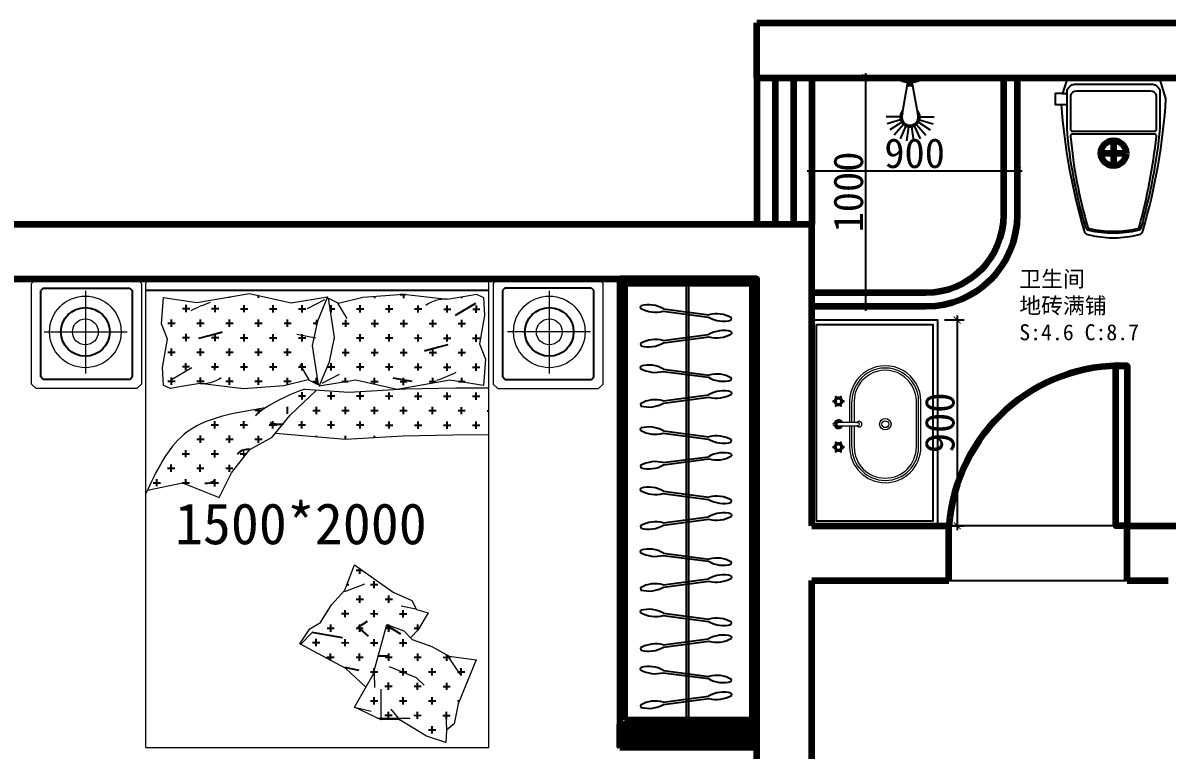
# Model space of a CAD drawing. Header units: millimetres. Extents: x 44393 to 91220, y 25301 to 41858.
# Drawn here: x 49665 to 54672, y 36733 to 39928 of the extents above; entities that cross this region are included whole.
import ezdxf

# ---------------------------------------------------------------- set-up
doc = ezdxf.new("R2010")
doc.units = ezdxf.units.MM
doc.layers.add('I-FURN-IBN', color=1, linetype='Continuous', lineweight=15)
for name, color, linetype in [('LAYER4', 4, 'Continuous'), ('LAYER5', 5, 'Continuous'), ('LAYER6', 6, 'Continuous'), ('LAYER7', 8, 'Continuous')]:
    doc.layers.add(name, color=color, linetype=linetype)
doc.styles.get("Standard").update_dxf_attribs({"font": ''})
doc.styles.add('黑体', font='simhei.ttf')
doc.styles.get('Standard').set_extended_font_data('SimSun')
doc.dimstyles.new('cf', dxfattribs={"dimtxt": 130, "dimasz": 30, "dimexe": 30, "dimexo": 30, "dimgap": 10, "dimtad": 1, "dimdec": 0, "dimdsep": 46, "dimtxsty": '黑体', "dimblk": 'ARCHTICK', "dimcen": 2.5, "dimdle": 20, "dimclrd": 251, "dimclre": 251, "dimclrt": 251, "dimadec": 0, "dimazin": 0, "dimtfac": 1, "dimtdec": 0, "dimtix": 1, "dimtmove": 0, "dimatfit": 3, "dimfxl": 1, "dimtzin": 0, "dimarcsym": 0})

# ---------------------------------------------------------------- blocks, each defined once
blk = doc.blocks.new('223fd')
at = {"layer": 'I-FURN-IBN'}
for p, q in [((-3264.2, -2214.1), (-3284.2, -2234.1)), ((-3284.2, -2674.1), (-3284.2, -2234.1)), ((-3264.2, -2214.1), (-2824.2, -2214.1)), ((-2824.2, -2214.1), (-2804.2, -2234.1)), ((-2804.2, -2234.1), (-2804.2, -2674.1)), ((-2784.2, -4264.1), (-2784.2, -2234.1)), ((-2764.2, -2214.1), (-1304.2, -2214.1)), ((-1284.2, -4264.1), (-1284.2, -2234.1)), ((-1244.2, -2214.1), (-1264.2, -2234.1)), ((-1264.2, -2234.1), (-1264.2, -2674.1)), ((-804.2, -2214.1), (-1244.2, -2214.1)), ((-804.2, -2214.1), (-784.2, -2234.1)), ((-784.2, -2674.1), (-784.2, -2234.1)), ((-3049.2, -2266), (-3049.2, -2628.5)), ((-2716.3, -2410.8), (-2707.3, -2295.7)), ((-2707.3, -2295.7), (-2561, -2318.1)), ((-2561, -2318.1), (-2330.5, -2278.6)), ((-2330.5, -2278.6), (-2148.8, -2318.7)), ((-2148.8, -2318.7), (-1989.2, -2292.4)), ((-1989.2, -2292.4), (-2033.7, -2398.7)), ((-1959, -2471.1), (-1985.3, -2298.3)), ((-1985.3, -2298.3), (-1941, -2320.5)), ((-1941, -2320.5), (-1834.6, -2294.1)), ((-1834.6, -2294.1), (-1657.3, -2281.1)), ((-1657.3, -2281.1), (-1466.7, -2303.6)), ((-1528.9, -2298.2), (-1528.9, -2296.2)), ((-1466.7, -2303.6), (-1386.9, -2290.4)), ((-1386.9, -2290.4), (-1338.1, -2281.6)), ((-1338.1, -2281.6), (-1307.1, -2295)), ((-1307.1, -2295), (-1302.8, -2374.7)), ((-1019.2, -2266), (-1019.2, -2628.5)), ((-2002.6, -2305.7), (-2078, -2345.4)), ((-1945.4, -2320.5), (-1905.6, -2387)), ((-2033.7, -2398.7), (-2056.1, -2504.9)), ((-1302.8, -2374.7), (-1325.2, -2498.7)), ((-3230, -2446), (-2866.5, -2446)), ((-2689.8, -2477.3), (-2716.3, -2410.8)), ((-838.5, -2446), (-1202, -2446)), ((-2712.2, -2601.3), (-2689.8, -2477.3)), ((-2124.1, -2456.6), (-2040.4, -2471.5)), ((-1981.3, -2577.3), (-1959, -2471.1)), ((-1325.2, -2498.7), (-1298.7, -2565.2)), ((-2056.1, -2504.9), (-2029.8, -2677.7)), ((-2707.9, -2681), (-2712.2, -2601.3)), ((-2672.4, -2654.5), (-2583.7, -2601.5)), ((-2069.6, -2655.5), (-2109.4, -2589)), ((-2025.8, -2683.6), (-1981.3, -2577.3)), ((-1298.7, -2565.2), (-1307.8, -2680.3)), ((-2012.5, -2670.3), (-1937.1, -2630.5)), ((-3264.2, -2694.1), (-3284.2, -2674.1)), ((-2824.2, -2694.1), (-3264.2, -2694.1)), ((-2824.2, -2694.1), (-2804.2, -2674.1)), ((-2676.9, -2694.3), (-2707.9, -2681)), ((-2628.1, -2685.6), (-2676.9, -2694.3)), ((-2548.3, -2672.4), (-2628.1, -2685.6)), ((-2357.8, -2694.9), (-2548.3, -2672.4)), ((-2180.5, -2681.9), (-2357.8, -2694.9)), ((-2074.1, -2655.5), (-2180.5, -2681.9)), ((-2152.6, -2810.6), (-2037.6, -2700.3)), ((-2089.5, -2696.7), (-1895.6, -2710.3)), ((-2029.8, -2677.7), (-2074.1, -2655.5)), ((-1866.2, -2657.2), (-2025.8, -2683.6)), ((-1895.6, -2710.3), (-1649.3, -2695.7)), ((-1684.5, -2697.4), (-1866.2, -2657.2)), ((-1454, -2657.9), (-1684.5, -2697.4)), ((-1649.3, -2695.7), (-1427.7, -2691.1)), ((-1307.8, -2680.3), (-1454, -2657.9)), ((-1427.7, -2691.1), (-1283.9, -2691.3)), ((-1244.2, -2694.1), (-1264.2, -2674.1)), ((-1244.2, -2694.1), (-804.2, -2694.1)), ((-804.2, -2694.1), (-784.2, -2674.1)), ((-2232.3, -2906.7), (-2152.6, -2810.6)), ((-2217.9, -2889.3), (-1911.3, -2915.3)), ((-1911.3, -2915.3), (-1660.5, -2900.5)), ((-1660.5, -2900.5), (-1441.9, -2895.9)), ((-1441.9, -2895.9), (-1284.2, -2895.4)), ((-2328.8, -2961), (-2232.3, -2906.7)), ((-2409.4, -3062.8), (-2328.8, -2961)), ((-2355.5, -2994.7), (-2355.5, -2963.6)), ((-2463.2, -3170.1), (-2409.4, -3062.8)), ((-2777.5, -3138.3), (-2624, -3107.1)), ((-2624, -3107.1), (-2463.2, -3170.1)), ((-1913.3, -3576.4), (-1872, -3465.4)), ((-1872, -3465.4), (-1701.9, -3584.3)), ((-1914.1, -3582.6), (-1825.9, -3548.8)), ((-1971.7, -3640.9), (-1913.3, -3576.4)), ((-1913.3, -3576.4), (-1913.3, -3576.4)), ((-1701.9, -3584.3), (-1620.1, -3621.7)), ((-2020.5, -3718), (-1971.7, -3640.9)), ((-1602.7, -3658.9), (-1668, -3646.6)), ((-1620.1, -3621.7), (-1600.4, -3660.5)), ((-1600.4, -3660.5), (-1549.4, -3675.3)), ((-1549.4, -3675.3), (-1594.9, -3751.5)), ((-2110.2, -3811.3), (-2066.7, -3744.9)), ((-2066.7, -3744.9), (-2020.5, -3718)), ((-1790.2, -3945.7), (-1730.4, -3726.2)), ((-1730.4, -3726.2), (-1655.9, -3753.6)), ((-1655.9, -3753.6), (-1619.3, -3792.6)), ((-1594.9, -3751.5), (-1626.9, -3784.5)), ((-2106, -3812.5), (-2056.9, -3762)), ((-2056.9, -3762), (-1924.5, -3785)), ((-1619.3, -3792.6), (-1533.2, -3822.8)), ((-1909.8, -3919), (-2110.2, -3811.3)), ((-1533.2, -3822.8), (-1457.2, -3865.2)), ((-1463.4, -3865.8), (-1410.7, -3944.2)), ((-1457.2, -3865.2), (-1339.8, -3880.5)), ((-1339.8, -3880.5), (-1417.4, -4073)), ((-1341, -3883.6), (-1341, -3880.3)), ((-1821.3, -4000.4), (-1909.8, -3919)), ((-1871.4, -4088.6), (-1790.2, -3945.7)), ((-1785.6, -3939.6), (-1784.5, -4002.4)), ((-1719.2, -3910.3), (-1601.3, -3958.4)), ((-1601.3, -3958.4), (-1566.4, -3991.1)), ((-1754.7, -4143.6), (-1754.5, -4009.6)), ((-1755.5, -4143.6), (-1871.4, -4088.6)), ((-1871.2, -4088.5), (-1798.8, -4105.7)), ((-1671.4, -4144.3), (-1711.3, -4097.3)), ((-1417.4, -4073), (-1435.3, -4161)), ((-1770.4, -4136.5), (-1627.7, -4136.8)), ((-1676, -4142.5), (-1755.5, -4143.6)), ((-1556.2, -4214.9), (-1676, -4142.5)), ((-1467.7, -4186.4), (-1470.4, -4120)), ((-1468.7, -4189), (-1471.7, -4242)), ((-1435.3, -4161), (-1468.7, -4189)), ((-1471.7, -4242), (-1556.2, -4214.9)), ((-2784.2, -4264.1), (-1284.2, -4264.1))]:
    blk.add_line(p, q, dxfattribs=at)
for centre, radius in [((-3049.2, -2446), 156.6), ((-1019.2, -2446), 156.6), ((-3049.2, -2446), 56.6), ((-1019.2, -2446), 56.6)]:
    blk.add_circle(centre, radius, dxfattribs=at)
for centre, radius, start, end in [((-2764.2, -2234.1), 20, 90, 180), ((-1304.2, -2234.1), 20, 0, 90), ((-2304.3, -2911.9), 626.3, 108.5415, 116.9077), ((-1473.5, -2457), 153.6, 87.4726, 124.2072), ((-2541.6, -2519), 153.6, 267.4726, 304.2072), ((-1710.8, -2064.1), 626.3, 288.5415, 296.9077)]:
    blk.add_arc(centre, radius, start, end, dxfattribs=at)
for points, knots in [([(-2089.5, -2696.7), (-2142.2, -2715), (-2266.9, -2769.9), (-2319.5, -2825.8), (-2292.6, -2801.6)], [123.070861, 123.070861, 123.070861, 123.070861, 241.709058, 330.024652, 330.024652, 330.024652, 330.024652]), ([(-2262.8, -2779), (-2394.3, -2799.4), (-2635.3, -2836.9), (-2738, -3054.6), (-2784.7, -3153.5)], [0, 0, 0, 0, 371.530678, 681.052069, 681.052069, 681.052069, 681.052069])]:
    blk.add_open_spline(points, degree=3, knots=knots, dxfattribs=at)
at = {"layer": 'LAYER6', "color": 250}
for p, q in [((-3233.5, -2254.1), (-3244.2, -2264.8)), ((-3244.2, -2643.4), (-3244.2, -2264.8)), ((-3233.5, -2254.1), (-2855, -2254.1)), ((-2855, -2254.1), (-2844.2, -2264.8)), ((-2844.2, -2264.8), (-2844.2, -2643.4)), ((-2784.2, -2264.1), (-1284.2, -2264.1)), ((-2417.9, -2296.8), (-2417.9, -2293.5)), ((-2290.9, -2297), (-2290.9, -2287.3)), ((-1782.9, -2297.8), (-1782.9, -2290.3)), ((-1671.2, -2282.1), (-1648.3, -2282.2)), ((-1655.9, -2298), (-1655.8, -2281.3)), ((-1401.9, -2298.5), (-1401.9, -2292.9)), ((-1213.5, -2254.1), (-1224.2, -2264.8)), ((-1224.2, -2264.8), (-1224.2, -2643.4)), ((-835, -2254.1), (-1213.5, -2254.1)), ((-835, -2254.1), (-824.2, -2264.8)), ((-824.2, -2643.4), (-824.2, -2264.8)), ((-2624.3, -2344), (-2592.6, -2344.1)), ((-2608.5, -2359.9), (-2608.4, -2328.2)), ((-2497.3, -2344.3), (-2465.6, -2344.3)), ((-2481.5, -2360.2), (-2481.4, -2328.4)), ((-2370.3, -2344.5), (-2338.6, -2344.5)), ((-2354.5, -2360.4), (-2354.4, -2328.6)), ((-2243.3, -2344.7), (-2211.6, -2344.7)), ((-2227.5, -2360.6), (-2227.4, -2328.8)), ((-2116.3, -2344.9), (-2084.6, -2344.9)), ((-2100.5, -2360.8), (-2100.4, -2329)), ((-1978.1, -2345.1), (-1957.6, -2345.2)), ((-1973.5, -2361), (-1973.4, -2329.3)), ((-1862.3, -2345.3), (-1830.6, -2345.4)), ((-1846.5, -2361.2), (-1846.4, -2329.5)), ((-1735.3, -2345.5), (-1703.6, -2345.6)), ((-1719.5, -2361.4), (-1719.4, -2329.7)), ((-1608.3, -2345.7), (-1576.6, -2345.8)), ((-1592.5, -2361.6), (-1592.4, -2329.9)), ((-1481.3, -2345.9), (-1449.6, -2346)), ((-1465.5, -2361.8), (-1465.4, -2330.1)), ((-1342.6, -2321.5), (-1431.4, -2374.5)), ((-1354.3, -2346.2), (-1322.6, -2346.2)), ((-1338.5, -2362.1), (-1338.4, -2330.3)), ((-2672.1, -2423.3), (-2672, -2391.6)), ((-2545.1, -2423.6), (-2545, -2391.8)), ((-2418.1, -2423.8), (-2418, -2392)), ((-2291.1, -2424), (-2291, -2392.2)), ((-2164.1, -2424.2), (-2164, -2392.4)), ((-2037.1, -2414.5), (-2037, -2392.6)), ((-1910.1, -2424.6), (-1910, -2392.9)), ((-1783.1, -2424.8), (-1783, -2393.1)), ((-1656.1, -2425), (-1656, -2393.3)), ((-1529.1, -2425.2), (-1529, -2393.5)), ((-1402.1, -2425.5), (-1402, -2393.7)), ((-2687.9, -2407.4), (-2656.2, -2407.5)), ((-2560.9, -2407.7), (-2529.2, -2407.7)), ((-2552.4, -2473.1), (-2450.4, -2446.7)), ((-2450.4, -2446.7), (-2512.5, -2464.3)), ((-2433.9, -2407.9), (-2402.2, -2407.9)), ((-2306.9, -2408.1), (-2275.2, -2408.1)), ((-2179.9, -2408.3), (-2148.2, -2408.3)), ((-2052.9, -2408.5), (-2035.8, -2408.5)), ((-1925.9, -2408.7), (-1894.2, -2408.8)), ((-1798.9, -2408.9), (-1767.2, -2409)), ((-1671.9, -2409.1), (-1640.2, -2409.2)), ((-1544.9, -2409.3), (-1513.2, -2409.4)), ((-1417.9, -2409.6), (-1386.2, -2409.6)), ((-2624.5, -2471), (-2592.8, -2471.1)), ((-2608.7, -2486.9), (-2608.6, -2455.2)), ((-2497.5, -2471.3), (-2465.8, -2471.3)), ((-2481.7, -2487.2), (-2481.6, -2455.4)), ((-2370.5, -2471.5), (-2338.8, -2471.5)), ((-2354.7, -2487.4), (-2354.6, -2455.6)), ((-2243.5, -2471.7), (-2211.8, -2471.7)), ((-2227.7, -2487.6), (-2227.6, -2455.8)), ((-2116.5, -2471.9), (-2084.8, -2471.9)), ((-2100.7, -2487.8), (-2100.6, -2456)), ((-1959.2, -2472.2), (-1957.8, -2472.2)), ((-1862.5, -2472.3), (-1830.8, -2472.4)), ((-1846.7, -2488.2), (-1846.6, -2456.5)), ((-1735.5, -2472.5), (-1703.8, -2472.6)), ((-1719.7, -2488.4), (-1719.6, -2456.7)), ((-1608.5, -2472.7), (-1576.8, -2472.8)), ((-1592.7, -2488.6), (-1592.6, -2456.9)), ((-1462.6, -2502.9), (-1564.6, -2529.3)), ((-1481.5, -2472.9), (-1449.8, -2473)), ((-1465.7, -2488.8), (-1465.6, -2457.1)), ((-1354.5, -2473.2), (-1322.8, -2473.2)), ((-1338.7, -2489.1), (-1338.6, -2457.3)), ((-2688.1, -2534.4), (-2656.4, -2534.5)), ((-2672.3, -2550.3), (-2672.2, -2518.6)), ((-2561.1, -2534.7), (-2529.4, -2534.7)), ((-2545.3, -2550.6), (-2545.2, -2518.8)), ((-2434.1, -2534.9), (-2402.4, -2534.9)), ((-2418.3, -2550.8), (-2418.2, -2519)), ((-2307.1, -2535.1), (-2275.4, -2535.1)), ((-2291.3, -2551), (-2291.2, -2519.2)), ((-2180.1, -2535.3), (-2148.4, -2535.3)), ((-2164.3, -2551.2), (-2164.2, -2519.4)), ((-2053.1, -2535.5), (-2051.4, -2535.5)), ((-1926.1, -2535.7), (-1894.4, -2535.8)), ((-1910.3, -2551.6), (-1910.2, -2519.9)), ((-1799.1, -2535.9), (-1767.4, -2536)), ((-1783.3, -2551.8), (-1783.2, -2520.1)), ((-1672.1, -2536.1), (-1640.4, -2536.2)), ((-1656.3, -2552), (-1656.2, -2520.3)), ((-1564.6, -2529.3), (-1502.5, -2511.7)), ((-1545.1, -2536.3), (-1513.4, -2536.4)), ((-1529.3, -2552.2), (-1529.2, -2520.5)), ((-1502.5, -2511.7), (-1502.5, -2511.7)), ((-1418.1, -2536.6), (-1386.4, -2536.6)), ((-1402.3, -2552.5), (-1402.2, -2520.7)), ((-2624.7, -2598), (-2593, -2598.1)), ((-2608.9, -2613.9), (-2608.8, -2582.2)), ((-2497.7, -2598.3), (-2466, -2598.3)), ((-2481.9, -2614.2), (-2481.8, -2582.4)), ((-2370.7, -2598.5), (-2339, -2598.5)), ((-2354.9, -2614.4), (-2354.8, -2582.6)), ((-2243.7, -2598.7), (-2212, -2598.7)), ((-2227.9, -2614.6), (-2227.8, -2582.8)), ((-2116.7, -2598.9), (-2085, -2598.9)), ((-2100.9, -2614.8), (-2100.8, -2583)), ((-1989.7, -2599.1), (-1958, -2599.2)), ((-1973.9, -2615), (-1973.8, -2583.3)), ((-1862.7, -2599.3), (-1831, -2599.4)), ((-1846.9, -2615.2), (-1846.8, -2583.5)), ((-1735.7, -2599.5), (-1704, -2599.6)), ((-1719.9, -2615.4), (-1719.8, -2583.7)), ((-1608.7, -2599.7), (-1577, -2599.8)), ((-1592.9, -2615.6), (-1592.8, -2583.9)), ((-1481.7, -2599.9), (-1450, -2600)), ((-1465.9, -2615.8), (-1465.8, -2584.1)), ((-1354.8, -2600.2), (-1323, -2600.2)), ((-1338.9, -2616.1), (-1338.8, -2584.3)), ((-3233.5, -2654.1), (-3244.2, -2643.4)), ((-2855, -2654.1), (-2844.2, -2643.4)), ((-2672.5, -2677.3), (-2672.5, -2645.6)), ((-2545.5, -2672.7), (-2545.5, -2645.8)), ((-2418.5, -2677.8), (-2418.5, -2646)), ((-2291.5, -2678), (-2291.5, -2646.2)), ((-2164.5, -2677.9), (-2164.5, -2646.4)), ((-2037.5, -2673.8), (-2037.5, -2646.6)), ((-1910.5, -2664.5), (-1910.5, -2646.9)), ((-1783.5, -2675.5), (-1783.5, -2647.1)), ((-1704.5, -2647.3), (-1620.8, -2662.2)), ((-1656.5, -2679), (-1656.5, -2647.3)), ((-1529.5, -2670.9), (-1529.5, -2647.5)), ((-1402.5, -2665.8), (-1402.5, -2647.7)), ((-1213.5, -2654.1), (-1224.2, -2643.4)), ((-835, -2654.1), (-824.2, -2643.4)), ((-2855, -2654.1), (-3233.5, -2654.1)), ((-2688.4, -2661.4), (-2656.6, -2661.5)), ((-2561.4, -2661.7), (-2529.6, -2661.7)), ((-2434.4, -2661.9), (-2402.6, -2661.9)), ((-2307.4, -2662.1), (-2275.6, -2662.1)), ((-2180.4, -2662.3), (-2148.6, -2662.3)), ((-2053.4, -2662.5), (-2032.1, -2662.5)), ((-1926.4, -2662.7), (-1899.6, -2662.8)), ((-1799.4, -2662.9), (-1767.6, -2663)), ((-1672.4, -2663.1), (-1640.6, -2663.2)), ((-1545.4, -2663.3), (-1513.6, -2663.4)), ((-1417.2, -2663.6), (-1386.6, -2663.6)), ((-1213.5, -2654.1), (-835, -2654.1)), ((-2117, -2725.9), (-2085.2, -2725.9)), ((-2101.1, -2741.8), (-2101.1, -2710)), ((-1990, -2726.1), (-1958.2, -2726.2)), ((-1974.1, -2742), (-1974.1, -2710.3)), ((-1863, -2726.3), (-1831.2, -2726.4)), ((-1847.1, -2742.2), (-1847.1, -2710.5)), ((-1736, -2726.5), (-1704.2, -2726.6)), ((-1720.1, -2742.4), (-1720.1, -2710.7)), ((-1609, -2726.7), (-1577.2, -2726.8)), ((-1593.1, -2742.6), (-1593.1, -2710.9)), ((-1482, -2726.9), (-1450.2, -2727)), ((-1466.1, -2742.8), (-1466.1, -2711.1)), ((-1355, -2727.2), (-1323.2, -2727.2)), ((-1339.1, -2743.1), (-1339.1, -2711.3)), ((-2307.6, -2789.1), (-2277, -2789.1)), ((-2291.7, -2805), (-2291.7, -2783.5)), ((-2164.7, -2805.2), (-2164.7, -2773.4)), ((-2053.6, -2789.5), (-2021.8, -2789.5)), ((-2037.7, -2805.4), (-2037.7, -2773.6)), ((-1926.6, -2789.7), (-1894.8, -2789.8)), ((-1910.7, -2805.6), (-1910.7, -2773.9)), ((-1799.6, -2789.9), (-1767.8, -2790)), ((-1783.7, -2805.8), (-1783.7, -2774.1)), ((-1672.6, -2790.1), (-1640.8, -2790.2)), ((-1656.7, -2806), (-1656.7, -2774.3)), ((-1545.6, -2790.3), (-1513.8, -2790.4)), ((-1529.7, -2806.2), (-1529.7, -2774.5)), ((-1418.6, -2790.6), (-1386.8, -2790.6)), ((-1402.7, -2806.5), (-1402.7, -2774.7)), ((-1291.6, -2790.8), (-1284.1, -2790.8)), ((-2498.2, -2852.3), (-2466.4, -2852.3)), ((-2482.3, -2868.2), (-2482.3, -2836.4)), ((-2371.2, -2852.5), (-2339.4, -2852.5)), ((-2355.3, -2868.4), (-2355.3, -2836.6)), ((-2244.2, -2852.7), (-2212.4, -2852.7)), ((-2228.3, -2868.6), (-2228.3, -2836.8)), ((-2117.2, -2852.9), (-2085.4, -2852.9)), ((-2101.3, -2868.8), (-2101.3, -2837)), ((-1990.2, -2853.1), (-1958.4, -2853.2)), ((-1974.3, -2869), (-1974.3, -2837.3)), ((-1863.2, -2853.3), (-1831.4, -2853.4)), ((-1847.3, -2869.2), (-1847.3, -2837.5)), ((-1736.2, -2853.5), (-1704.4, -2853.6)), ((-1720.3, -2869.4), (-1720.3, -2837.7)), ((-1593.3, -2869.6), (-1593.3, -2837.9)), ((-1466.3, -2869.8), (-1466.3, -2838.1)), ((-1339.3, -2870.1), (-1339.3, -2838.3)), ((-2545.9, -2931.6), (-2545.9, -2899.8)), ((-2418.9, -2931.8), (-2418.9, -2900)), ((-2291.9, -2932), (-2291.9, -2900.2)), ((-2037.9, -2904.6), (-2037.9, -2900.6)), ((-1910.9, -2915.3), (-1910.9, -2900.9)), ((-1783.9, -2907.8), (-1783.9, -2901.1)), ((-1609.2, -2853.7), (-1577.4, -2853.8)), ((-1482.2, -2853.9), (-1450.4, -2854)), ((-1355.2, -2854.2), (-1323.4, -2854.2)), ((-2561.8, -2915.7), (-2530, -2915.7)), ((-2434.8, -2915.9), (-2403, -2915.9)), ((-2307.8, -2916.1), (-2276, -2916.1)), ((-2625.4, -2979), (-2593.6, -2979.1)), ((-2609.5, -2994.9), (-2609.5, -2963.2)), ((-2498.4, -2979.3), (-2466.6, -2979.3)), ((-2482.5, -2995.2), (-2482.5, -2963.4)), ((-2371.4, -2979.5), (-2343.5, -2979.5)), ((-2689, -3042.4), (-2657.2, -3042.5)), ((-2673.1, -3058.3), (-2673.1, -3026.6)), ((-2562, -3042.7), (-2530.2, -3042.7)), ((-2546.1, -3058.6), (-2546.1, -3026.8)), ((-2435, -3042.9), (-2403.2, -3042.9)), ((-2419.1, -3058.8), (-2419.1, -3027)), ((-2736.7, -3121.7), (-2736.7, -3090)), ((-2609.7, -3112.6), (-2609.7, -3090.2)), ((-2482.7, -3122.2), (-2482.7, -3090.4)), ((-2752.6, -3105.8), (-2720.8, -3105.9)), ((-2625.6, -3106), (-2593.8, -3106.1)), ((-2498.6, -3106.3), (-2466.8, -3106.3)), ((-1864.2, -3488.3), (-1839.2, -3488.4)), ((-1848.4, -3504.2), (-1848.3, -3481.9)), ((-1904.1, -3551.7), (-1896.1, -3551.8)), ((-1800.8, -3551.9), (-1769.1, -3552)), ((-1785, -3567.8), (-1784.9, -3536.1)), ((-1848.6, -3631.2), (-1848.5, -3599.5)), ((-1721.6, -3631.4), (-1721.5, -3599.7)), ((-1701.9, -3584.3), (-1701.9, -3584.3)), ((-1864.4, -3615.3), (-1832.7, -3615.4)), ((-1737.4, -3615.5), (-1705.7, -3615.6)), ((-1668, -3646.6), (-1668, -3646.6)), ((-1928, -3678.7), (-1896.3, -3678.8)), ((-1912.2, -3694.6), (-1912.1, -3662.9)), ((-1801, -3678.9), (-1769.3, -3679)), ((-1785.2, -3694.8), (-1785.1, -3663.1)), ((-1674, -3679.1), (-1642.3, -3679.2)), ((-1658.2, -3695), (-1658.1, -3663.3)), ((-1991.6, -3742.1), (-1959.9, -3742.2)), ((-1975.8, -3758), (-1975.7, -3726.3)), ((-1864.6, -3742.3), (-1832.9, -3742.4)), ((-1854.9, -3737.8), (-1815.2, -3711.1)), ((-1809.8, -3777), (-1854.9, -3737.8)), ((-1848.8, -3758.2), (-1848.7, -3726.5)), ((-1737.7, -3742.5), (-1734.8, -3742.5)), ((-1734.8, -3742.5), (-1705.9, -3742.6)), ((-1730.6, -3730.6), (-1670.3, -3767)), ((-1730.4, -3726.2), (-1730.4, -3726.2)), ((-1721.8, -3729.3), (-1721.7, -3726.7)), ((-1721.8, -3758.4), (-1721.8, -3729.3)), ((-1610.7, -3742.7), (-1589.7, -3742.8)), ((-1594.8, -3751.4), (-1594.7, -3726.9)), ((-1924.5, -3785), (-2056.9, -3762)), ((-2039.4, -3821.4), (-2039.4, -3789.6)), ((-1912.4, -3821.6), (-1912.4, -3789.9)), ((-1785.4, -3821.8), (-1785.4, -3790.1)), ((-1658.4, -3822), (-1658.4, -3790.3)), ((-2110.2, -3811.3), (-2110.2, -3811.3)), ((-2055.3, -3805.5), (-2023.5, -3805.5)), ((-1976, -3883.4), (-1976, -3853.3)), ((-1928.3, -3805.7), (-1896.5, -3805.8)), ((-1849, -3885.2), (-1849, -3853.5)), ((-1801.3, -3805.9), (-1769.5, -3806)), ((-1722, -3885.4), (-1722, -3853.7)), ((-1674.3, -3806.1), (-1642.5, -3806.2)), ((-1595, -3885.6), (-1595, -3853.9)), ((-1991.9, -3869.1), (-1960.1, -3869.2)), ((-1864.9, -3869.3), (-1833.1, -3869.4)), ((-1767.7, -3863), (-1722, -3863.1)), ((-1737.9, -3869.5), (-1706.1, -3869.6)), ((-1610.9, -3869.7), (-1579.1, -3869.8)), ((-1483.9, -3869.9), (-1452.1, -3870)), ((-1468, -3885.8), (-1468, -3859.2)), ((-1468, -3863.5), (-1460.2, -3863.5)), ((-1457.2, -3865.2), (-1457.2, -3865.2)), ((-1914.7, -3913.1), (-1853.2, -3926.2)), ((-1912.6, -3917.5), (-1912.6, -3916.9)), ((-1853.2, -3926.2), (-1853.2, -3926.2)), ((-1801.5, -3932.9), (-1786.7, -3932.9)), ((-1786.7, -3932.9), (-1769.7, -3933)), ((-1785.6, -3928.8), (-1785.6, -3917.1)), ((-1785.6, -3948.8), (-1785.6, -3928.8)), ((-1674.5, -3933.1), (-1642.7, -3933.2)), ((-1658.6, -3949), (-1658.6, -3917.3)), ((-1547.5, -3933.3), (-1515.7, -3933.4)), ((-1531.6, -3949.2), (-1531.6, -3917.5)), ((-1420.5, -3933.6), (-1388.7, -3933.6)), ((-1404.6, -3949.5), (-1404.6, -3917.7)), ((-1784.5, -4002.4), (-1784.5, -4002.4)), ((-1738.1, -3996.5), (-1706.3, -3996.6)), ((-1722.2, -4012.4), (-1722.2, -3980.7)), ((-1611.1, -3996.7), (-1579.3, -3996.8)), ((-1595.2, -4012.6), (-1595.2, -3980.9)), ((-1484.1, -3996.9), (-1452.3, -3997)), ((-1468.2, -4012.8), (-1468.2, -3981.1)), ((-1785.8, -4075.8), (-1785.8, -4044.1)), ((-1658.8, -4076), (-1658.8, -4044.3)), ((-1531.8, -4076.2), (-1531.8, -4044.5)), ((-1801.7, -4059.9), (-1769.9, -4060)), ((-1674.7, -4060.1), (-1642.9, -4060.2)), ((-1547.7, -4060.3), (-1515.9, -4060.4)), ((-1420.7, -4060.6), (-1412.3, -4060.6)), ((-1417.4, -4073), (-1417.4, -4073)), ((-1738.3, -4123.5), (-1706.5, -4123.6)), ((-1722.4, -4139.4), (-1722.4, -4107.7)), ((-1611.3, -4123.7), (-1579.5, -4123.8)), ((-1595.4, -4139.6), (-1595.4, -4107.9)), ((-1484.3, -4123.9), (-1452.5, -4124)), ((-1470.4, -4120), (-1470.4, -4120)), ((-1468.4, -4139.8), (-1468.4, -4108.1)), ((-1547.9, -4187.3), (-1516.1, -4187.4)), ((-1532, -4203.2), (-1532, -4171.5))]:
    blk.add_line(p, q, dxfattribs=at)
for centre in [(-3049.2, -2446), (-1019.2, -2446)]:
    blk.add_circle(centre, 106.6, dxfattribs=at)
for centre, radius, start, end in [((-2201.3, -2738.6), 111.3, 249.4151, 279.7323), ((-2339.3, -3015.5), 55.5, 79.0475, 143.2722), ((-2517.2, -3056.3), 52, 259.3326, 309.2025)]:
    blk.add_arc(centre, radius, start, end, dxfattribs=at)
blk.add_text('1500*2000', height=180, dxfattribs=at).set_placement((-2657.4, -3375.2))
blk = doc.blocks.new('y4')
at = {"layer": 'I-FURN-IBN', "color": 4}
for p, q in [((-1065.1, 19555), (-1073.7, 19560)), ((-1073.7, 19543.7), (-1065.1, 19548.7)), ((-1071.7, 19563.5), (-1063.1, 19558.5)), ((-1063.1, 19545.2), (-1071.7, 19540.3)), ((-1069.6, 19551.9), (-1065.6, 19551.9)), ((-1067.3, 19556.3), (-1069.4, 19552.9)), ((-1069.4, 19550.9), (-1067.3, 19547.4)), ((-1063.3, 19563.3), (-1065.3, 19559.8)), ((-1065.3, 19543.9), (-1063.3, 19540.5)), ((-1062.6, 19564), (-1060.6, 19560.5)), ((-1062.6, 19539.7), (-1060.6, 19543.2)), ((-1057.6, 19564.3), (-1061.6, 19564.3)), ((-1061.6, 19539.5), (-1057.6, 19539.5)), ((-1057.6, 19561.7), (-1057.6, 19571.6)), ((-1057.6, 19532.1), (-1057.6, 19542.1)), ((-1053.6, 19571.6), (-1053.6, 19561.7)), ((-1049.6, 19564.3), (-1053.6, 19564.3)), ((-1053.6, 19542.1), (-1053.6, 19532.1)), ((-1053.6, 19539.5), (-1049.6, 19539.5)), ((-1048.6, 19564), (-1050.6, 19560.5)), ((-1048.6, 19539.7), (-1050.6, 19543.2)), ((-1048.1, 19558.5), (-1039.5, 19563.5)), ((-1039.5, 19540.3), (-1048.1, 19545.2)), ((-1045.9, 19559.8), (-1047.9, 19563.3)), ((-1047.9, 19540.5), (-1045.9, 19543.9)), ((-1037.5, 19560), (-1046.1, 19555)), ((-1046.1, 19548.7), (-1037.5, 19543.7)), ((-1041.6, 19551.9), (-1045.6, 19551.9)), ((-1041.9, 19552.9), (-1043.9, 19556.3)), ((-1043.9, 19547.4), (-1041.9, 19550.9)), ((-966.6, 19562.8), (-971.1, 19551.9)), ((-971.1, 19551.9), (-968, 19551.9)), ((-971.1, 19551.9), (-966.6, 19540.9)), ((-964.4, 19560.7), (-968, 19551.9)), ((-968, 19551.9), (-964.4, 19543.1)), ((-957.9, 19566.4), (-966.6, 19562.8)), ((-964.4, 19560.7), (-966.6, 19562.8)), ((-964.4, 19543.1), (-966.6, 19540.9)), ((-966.6, 19540.9), (-963.1, 19539.5)), ((-955.6, 19564.3), (-964.4, 19560.7)), ((-964.4, 19543.1), (-963.1, 19542.5)), ((-963.1, 19551.9), (-963.1, 19533.9)), ((-963.1, 19533.9), (-963.1, 19470.9)), ((-956.6, 19565.8), (-956.6, 19565.9)), ((-955.6, 19565.1), (-955.6, 19564.3)), ((-946.8, 19560.7), (-955.6, 19564.3)), ((-954.6, 19565.8), (-954.6, 19565.9)), ((-944.6, 19562.8), (-953.3, 19566.4)), ((-948.1, 19533.9), (-948.1, 19551.9)), ((-948.1, 19542.5), (-946.8, 19543.1)), ((-948.1, 19539.5), (-944.6, 19540.9)), ((-948.1, 19470.9), (-948.1, 19533.9)), ((-946.8, 19560.7), (-944.6, 19562.8)), ((-943.2, 19551.9), (-946.8, 19560.7)), ((-946.8, 19543.1), (-943.2, 19551.9)), ((-946.8, 19543.1), (-944.6, 19540.9)), ((-940.1, 19551.9), (-944.6, 19562.8)), ((-944.6, 19540.9), (-940.1, 19551.9)), ((-943.2, 19551.9), (-940.1, 19551.9)), ((-873.7, 19560), (-865.1, 19555)), ((-865.1, 19548.7), (-873.7, 19543.7)), ((-863.1, 19558.5), (-871.7, 19563.5)), ((-871.7, 19540.3), (-863.1, 19545.2)), ((-869.6, 19551.9), (-865.6, 19551.9)), ((-869.4, 19552.9), (-867.3, 19556.3)), ((-867.3, 19547.4), (-869.4, 19550.9)), ((-865.3, 19559.8), (-863.3, 19563.3)), ((-863.3, 19540.5), (-865.3, 19543.9)), ((-862.6, 19564), (-860.6, 19560.5)), ((-862.6, 19539.7), (-860.6, 19543.2)), ((-861.6, 19564.3), (-857.6, 19564.3)), ((-857.6, 19539.5), (-861.6, 19539.5)), ((-857.6, 19571.6), (-857.6, 19561.7)), ((-857.6, 19542.1), (-857.6, 19532.1)), ((-853.6, 19561.7), (-853.6, 19571.6)), ((-853.6, 19564.3), (-849.6, 19564.3)), ((-853.6, 19532.1), (-853.6, 19542.1)), ((-849.6, 19539.5), (-853.6, 19539.5)), ((-848.6, 19564), (-850.6, 19560.5)), ((-848.6, 19539.7), (-850.6, 19543.2)), ((-839.5, 19563.5), (-848.1, 19558.5)), ((-848.1, 19545.2), (-839.5, 19540.3)), ((-847.9, 19563.3), (-845.9, 19559.8)), ((-845.9, 19543.9), (-847.9, 19540.5)), ((-846.1, 19555), (-837.5, 19560)), ((-837.5, 19543.7), (-846.1, 19548.7)), ((-841.6, 19551.9), (-845.6, 19551.9)), ((-843.9, 19556.3), (-841.9, 19552.9)), ((-841.9, 19550.9), (-843.9, 19547.4)), ((-963.1, 19502.8), (-1055.6, 19502.8)), ((-1055.6, 19492.8), (-963.1, 19492.8)), ((-963.1, 19482.8), (-1055.6, 19482.8)), ((-855.6, 19502.8), (-948.1, 19502.8)), ((-948.1, 19492.8), (-855.6, 19492.8)), ((-855.6, 19482.8), (-948.1, 19482.8)), ((-963.1, 19466.5), (-963.1, 19470.9)), ((-948.1, 19470.9), (-948.1, 19466.5)), ((-1055.6, 19211), (-855.6, 19211)), ((-1055.6, 19201), (-855.6, 19201)), ((-1055.6, 19191), (-855.6, 19191))]:
    blk.add_line(p, q, dxfattribs=at)
for radius in [25, 15]:
    blk.add_circle((-955.6, 19346.9), radius, dxfattribs=at)
for centre, radius, start, end in [((-1055.6, 19573.9), 3, 311.8103, 228.1897), ((-955.6, 19571.3), 5.04, 353.1476, 186.8632), ((-855.6, 19573.9), 3, 311.8103, 228.1897), ((-1074.7, 19562.9), 3, 11.8103, 288.1897), ((-1074.7, 19540.9), 3, 71.8103, 348.1897), ((-1055.6, 19551.9), 18.4, 156.2311, 203.7689), ((-1074.7, 19562.9), 3, 288.1897, 11.8103), ((-1074.7, 19540.9), 3, 348.1897, 71.8103), ((-1055.6, 19551.9), 18.4, 96.2311, 143.7689), ((-1055.6, 19551.9), 18.4, 216.2311, 263.7689), ((-1067.6, 19551.9), 2, 150, 210), ((-1055.6, 19551.9), 10, 161.537, 198.463), ((-1055.6, 19551.9), 10, 138.463, 161.537), ((-1055.6, 19551.9), 10, 198.463, 221.537), ((-1061.6, 19562.3), 2, 90, 150), ((-1061.6, 19541.5), 2, 210, 270), ((-1055.6, 19551.9), 10, 101.537, 138.463), ((-1055.6, 19551.9), 10, 221.537, 258.463), ((-1055.6, 19529.9), 3, 131.8103, 48.1897), ((-1055.6, 19573.9), 3, 228.1897, 311.8103), ((-1055.6, 19551.9), 10, 78.463, 101.537), ((-1055.6, 19551.9), 10, 258.463, 281.537), ((-1055.6, 19529.9), 3, 48.1897, 131.8103), ((-1055.6, 19551.9), 18.4, 36.2311, 83.7689), ((-1055.6, 19551.9), 10, 41.537, 78.463), ((-1055.6, 19551.9), 10, 281.537, 318.463), ((-1055.6, 19551.9), 18.4, 276.2311, 323.7689), ((-1049.6, 19562.3), 2, 30, 90), ((-1049.6, 19541.5), 2, 270, 330), ((-1055.6, 19551.9), 10, 18.463, 41.537), ((-1055.6, 19551.9), 10, 318.463, 341.537), ((-1055.6, 19551.9), 10, 341.537, 18.463), ((-1043.6, 19551.9), 2, 330, 30), ((-1036.6, 19562.9), 3, 168.1897, 251.8103), ((-1036.6, 19540.9), 3, 108.1897, 191.8103), ((-1036.6, 19562.9), 3, 251.8103, 168.1897), ((-1036.6, 19540.9), 3, 191.8103, 108.1897), ((-1055.6, 19551.9), 18.4, 336.2311, 23.7689), ((-955.6, 19551.9), 19.5, 104.8554, 247.3868), ((-955.6, 19551.9), 7.5, 0, 180), ((-955.6, 19570.8), 5, 181.125, 358.8858), ((-955.6, 19566.2), 1.07, 200.5318, 339.4682), ((-955.6, 19551.9), 19.5, 292.6132, 75.1554), ((-874.7, 19562.9), 3, 11.8103, 288.1897), ((-874.7, 19540.9), 3, 71.8103, 348.1897), ((-855.6, 19551.9), 18.4, 156.2311, 203.7689), ((-874.7, 19562.9), 3, 288.1897, 11.8103), ((-874.7, 19540.9), 3, 348.1897, 71.8103), ((-855.6, 19551.9), 18.4, 96.2311, 143.7689), ((-855.6, 19551.9), 18.4, 216.2311, 263.7689), ((-867.6, 19551.9), 2, 150, 210), ((-855.6, 19551.9), 10, 161.537, 198.463), ((-855.6, 19551.9), 10, 138.463, 161.537), ((-855.6, 19551.9), 10, 198.463, 221.537), ((-861.6, 19562.3), 2, 90, 150), ((-861.6, 19541.5), 2, 210, 270), ((-855.6, 19551.9), 10, 101.537, 138.463), ((-855.6, 19551.9), 10, 221.537, 258.463), ((-855.6, 19529.9), 3, 131.8103, 48.1897), ((-855.6, 19573.9), 3, 228.1897, 311.8103), ((-855.6, 19551.9), 10, 78.463, 101.537), ((-855.6, 19551.9), 10, 258.463, 281.537), ((-855.6, 19529.9), 3, 48.1897, 131.8103), ((-855.6, 19551.9), 18.4, 36.2311, 83.7689), ((-855.6, 19551.9), 10, 41.537, 78.463), ((-855.6, 19551.9), 10, 281.537, 318.463), ((-855.6, 19551.9), 18.4, 276.2311, 323.7689), ((-849.6, 19562.3), 2, 30, 90), ((-849.6, 19541.5), 2, 270, 330), ((-855.6, 19551.9), 10, 18.463, 41.537), ((-855.6, 19551.9), 10, 318.463, 341.537), ((-855.6, 19551.9), 10, 341.537, 18.463), ((-843.6, 19551.9), 2, 330, 30), ((-836.6, 19562.9), 3, 168.1897, 251.8103), ((-836.6, 19540.9), 3, 108.1897, 191.8103), ((-836.6, 19562.9), 3, 251.8103, 168.1897), ((-836.6, 19540.9), 3, 191.8103, 108.1897), ((-855.6, 19551.9), 18.4, 336.2311, 23.7689), ((-1055.6, 19346.9), 155.9, 90, 270), ((-1055.6, 19346.9), 145.9, 90, 270), ((-1055.6, 19346.9), 135.9, 90, 270), ((-855.6, 19346.9), 155.9, 270, 90), ((-855.6, 19346.9), 145.9, 270, 90), ((-855.6, 19346.9), 135.9, 270, 90), ((-955.6, 19461.5), 12.1, 128.3562, 51.6438), ((-955.6, 19466.7), 7.5, 181.7325, 358.2675)]:
    blk.add_arc(centre, radius, start, end, dxfattribs=at)
blk.add_ellipse((-955.6, 19571.3), major_axis=(3.38, 3.94), ratio=0.947595, start_param=2.363821, end_param=5.285111, dxfattribs=at)
blk = doc.blocks.new('hghghw')
at = {"color": 4}
for p, q in [((-828.3, 19008.3), (-828.3, 19070.2)), ((-816.1, 19006.5), (-798.7, 19065.9)), ((-804.9, 19001.4), (-771.5, 19053.5)), ((-795.7, 18993.3), (-748.9, 19033.8)), ((-1000, 19009), (-1000, 18921.3)), ((-990, 19009), (-990, 18921.3)), ((-789.1, 18982.9), (-732.7, 19008.6)), ((-785.6, 18971.1), (-724.4, 18979.9)), ((-805.2, 18928.7), (-771.7, 18876.6)), ((-795.9, 18936.7), (-749.1, 18896.2)), ((-789.2, 18947), (-732.9, 18921.3)), ((-785.7, 18958.8), (-724.4, 18950)), ((-828.6, 18921.9), (-828.6, 18860)), ((-816.4, 18923.6), (-798.9, 18864.2))]:
    blk.add_line(p, q, dxfattribs=at)
for centre, radius, start, end in [((-995, 19009), 5, 0, 180), ((-1081.1, 18965.1), 101.1, 334.3067, 25.6933), ((-995, 18921.3), 5, 180, 0)]:
    blk.add_arc(centre, radius, start, end, dxfattribs=at)
at = {"layer": 'LAYER5', "color": 4}
blk.add_arc((-828.4, 18965.1), 43.2, 223.2112, 136.7888, dxfattribs=at)
at = {"layer": 'LAYER7', "color": 4}
for p, q in [((-828.4, 19001.3), (-980.5, 18974.7)), ((-828.4, 18928.9), (-980.5, 18955.5))]:
    blk.add_line(p, q, dxfattribs=at)
for centre, radius, start, end in [((-957.2, 18965.1), 14.4, 121.0401, 238.9599), ((-949.1, 18965.1), 16.2, 123.9975, 236.0025), ((-828.4, 18965.1), 36.2, 246.25, 113.75)]:
    blk.add_arc(centre, radius, start, end, dxfattribs=at)
blk = doc.blocks.new('A$C45697156')
at = {"layer": 'LAYER4'}
blk.add_lwpolyline([(788.9, 28.6), (800, 49.2), (800, 262), (800, 474.8), (788.9, 495.5), (720.5, 516.7), (720.5, 554.2), (665.5, 554.2), (665.5, 523.4, 0.055284), (33.4, 408.2, 0.172572), (17.5, 397, 0.053902), (0, 282.7), (0, 262), (0, 241.4, 0.053902), (17.5, 127, 0.172572), (33.4, 115.9, 0.05795), (696.7, 0)], format="xyb", close=True, dxfattribs=at)
at = {"layer": 'LAYER7'}
for p, q in [((665.5, 523.4), (665.5, 494.2)), ((720.5, 516.7), (720.5, 494.2))]:
    blk.add_line(p, q, dxfattribs=at)
blk.add_lwpolyline([(740.8, 494.2, -0.209294), (767.6, 458.9), (767.6, 65.2, -0.209294), (740.8, 29.8), (548.2, 29.8, -0.043144), (48.9, 124.5, -0.266533), (35.5, 139.5, -0.055623), (22, 262, -0.055623), (35.5, 384.6, -0.264903), (48.8, 399.6, -0.053683), (548.3, 494.2), (740.8, 494.2)], format="xyb", dxfattribs=at)
for points in [[(45.3, 382.5, 0.055659), (32, 262, 0.055659), (45.3, 141.6, 0.262781), (51.9, 134, 0.039522), (506.7, 47.1, 0.448495), (517.9, 57), (517.9, 467.1, 0.443207), (506.9, 477, 0.049237), (51.9, 390.1, 0.262781)], [(543.6, 477, 0.359288), (532, 467.5), (532, 56.6, 0.359288), (543.6, 47), (710.4, 47, 0.367505), (732.9, 77.2), (732.9, 446.9, 0.367505), (710.4, 477)]]:
    blk.add_lwpolyline(points, format="xyb", close=True, dxfattribs=at)
blk = doc.blocks.new('_ArchTick')
at = {"color": 0, "linetype": 'ByBlock', "const_width": 0.15}
blk.add_lwpolyline([(-0.5, -0.5), (0.5, 0.5)], dxfattribs=at)
blk = doc.blocks.new('*D212')
at = {"color": 251, "lineweight": -2, "transparency": 16777216}
for p, q in [((53697, 38628), (53783.2, 38628)), ((53753.2, 38648), (53753.2, 37708)), ((53697, 37728), (53783.2, 37728))]:
    blk.add_line(p, q, dxfattribs=at)
at = {"layer": 'DEFPOINTS', "color": 0, "transparency": 16777216}
for p in [(53667, 38628), (53667, 37728), (53753.2, 37728)]:
    blk.add_point(p, dxfattribs=at)
at = {"color": 251, "lineweight": -2, "transparency": 16777216, "xscale": 30, "yscale": 30, "zscale": 30}
for p, rotation in [((53753.2, 38628), 90), ((53753.2, 37728), 270)]:
    blk.add_blockref('_ArchTick', p, dxfattribs=dict(at, rotation=rotation))
at = {"color": 251, "lineweight": 90, "transparency": 16777216, "insert": (53677.5, 38178), "char_height": 130, "attachment_point": 5, "rotation": 90, "style": '黑体'}
blk.add_mtext('900', dxfattribs=at)
blk = doc.blocks.new('*D213')
at = {"color": 251, "lineweight": -2, "transparency": 16777216}
blk.add_line((53097, 39281.3), (54037, 39281.3), dxfattribs=at)
at = {"layer": 'DEFPOINTS', "color": 0, "transparency": 16777216}
for p in [(53117, 39281.3), (54017, 39281.3), (54017, 39281.3)]:
    blk.add_point(p, dxfattribs=at)
at = {"color": 251, "lineweight": -2, "transparency": 16777216, "xscale": 30, "yscale": 30, "zscale": 30, "rotation": 180}
blk.add_blockref('_ArchTick', (53117, 39281.3), dxfattribs=at)
at = {"color": 251, "lineweight": -2, "transparency": 16777216, "xscale": 30, "yscale": 30, "zscale": 30}
blk.add_blockref('_ArchTick', (54017, 39281.3), dxfattribs=at)
at = {"color": 251, "lineweight": 90, "transparency": 16777216, "insert": (53567, 39357), "char_height": 130, "attachment_point": 5, "style": '黑体'}
blk.add_mtext('900', dxfattribs=at)
blk = doc.blocks.new('*D214')
at = {"color": 251, "lineweight": -2, "transparency": 16777216}
for p, q in [((53353.2, 38668), (53353.2, 39708)), ((53337, 39688), (53323.2, 39688)), ((53337, 38688), (53323.2, 38688))]:
    blk.add_line(p, q, dxfattribs=at)
at = {"layer": 'DEFPOINTS', "color": 0, "transparency": 16777216}
for p in [(53353.2, 39688), (53367, 39688), (53367, 38688)]:
    blk.add_point(p, dxfattribs=at)
at = {"color": 251, "lineweight": -2, "transparency": 16777216, "xscale": 30, "yscale": 30, "zscale": 30}
for p, rotation in [((53353.2, 39688), 90), ((53353.2, 38688), 270)]:
    blk.add_blockref('_ArchTick', p, dxfattribs=dict(at, rotation=rotation))
at = {"color": 251, "lineweight": 90, "transparency": 16777216, "insert": (53277.5, 39188), "char_height": 130, "attachment_point": 5, "rotation": 90, "style": '黑体'}
blk.add_mtext('1000', dxfattribs=at)

msp = doc.modelspace()

# ---------------------------------------------------------------- hatches: boundary and pattern name
at = {"lineweight": 90}
h = msp.add_hatch(dxfattribs=at)
h.set_pattern_fill('GRATE', color=8, scale=800, angle=45)
h.set_pattern_definition([(45, (42497.047, 57287.952), (-17.67767, 17.67767), []), (135, (42497.05, 57287.95), (-70.71068, -70.71068), [])])
h.paths.add_polyline_path([(52877, 36758), (52877, 36858), (52277, 36858), (52277, 36758)])

# ---------------------------------------------------------------- linework, layer by layer
at = {"color": 255, "lineweight": 90}
for p, q in [((52877, 39928), (60297, 39928)), ((52877, 39688), (52877, 39928)), ((52877, 39688), (55487, 39688)), ((49387, 39048), (53117, 39048)), ((53117, 37728), (53117, 39048)), ((49627, 38808), (52877, 38808)), ((52877, 36708), (52877, 38808)), ((53117, 37728), (53717, 37728)), ((53717, 37488), (53717, 37728)), ((54497, 37728), (55487, 37728)), ((54497, 37488), (54497, 37728)), ((53117, 36708), (53117, 37488)), ((53117, 37488), (53717, 37488)), ((54497, 37488), (54677, 37488)), ((52877, 36858), (52277, 36858)), ((52277, 36758), (52277, 36858)), ((52877, 36758), (52277, 36758))]:
    msp.add_line(p, q, dxfattribs=at)
at = {"color": 4, "lineweight": 90}
for p, q in [((52877, 39688), (52877, 39048)), ((52957, 39688), (52957, 39048)), ((53037, 39688), (53037, 39048)), ((53117, 39688), (53117, 39048)), ((53957, 39088), (53957, 39688)), ((54017, 39088), (54017, 39688)), ((53117, 38748), (53617, 38748)), ((53117, 38688), (53617, 38688))]:
    msp.add_line(p, q, dxfattribs=at)
at = {"color": 8, "lineweight": 90}
for p, q in [((54437, 39413), (54437, 39303)), ((54382, 39358), (54492, 39358))]:
    msp.add_line(p, q, dxfattribs=at)
at = {"color": 8}
for p, q in [((54497, 37728), (53717, 37728)), ((53717, 37488), (54497, 37488))]:
    msp.add_line(p, q, dxfattribs=at)
at = {"color": 4, "lineweight": 90}
for points in [[(52277, 36858), (52877, 36858), (52877, 38808), (52277, 38808)], [(54497, 37728), (54447, 37728), (54447, 38428), (54497, 38428)]]:
    msp.add_lwpolyline(points, close=True, dxfattribs=at)
at = {"color": 8, "lineweight": 90}
msp.add_lwpolyline([(52297, 36878), (52857, 36878), (52857, 38788), (52297, 38788)], close=True, dxfattribs=at)
at = {"color": 4}
msp.add_lwpolyline([(53117, 38628), (53667, 38628), (53667, 37728), (53117, 37728)], close=True, dxfattribs=at)
at = {"color": 8}
msp.add_lwpolyline([(53137, 38608), (53647, 38608), (53647, 37748), (53137, 37748)], close=True, dxfattribs=at)
at = {"color": 8, "lineweight": 90}
msp.add_circle((54437, 39358), 55, dxfattribs=at)
at = {"color": 4, "lineweight": 90}
for radius in [400, 340]:
    msp.add_arc((53617, 39088), radius, 270, 0, dxfattribs=at)
at = {"color": 8, "lineweight": 90}
msp.add_arc((54472, 37671.2), 757.1, 88.1078, 175.7041, dxfattribs=at)
at = {"layer": 'LAYER7'}
for p, q in [((52567.6, 38788), (52567.6, 36878)), ((52577, 38788), (52577, 36878)), ((52368, 38679.8), (52369.3, 38689.7)), ((52467.2, 38666.8), (52665.4, 38640.6)), ((52468.5, 38676.7), (52666.7, 38650.5)), ((52764.6, 38627.6), (52765.9, 38637.5)), ((52467.2, 38538.1), (52665.4, 38564.2)), ((52468.5, 38528.1), (52666.7, 38554.3)), ((52764.6, 38577.2), (52765.9, 38567.3)), ((52368, 38525), (52369.3, 38515.1)), ((52368, 38416.4), (52369.3, 38426.3)), ((52467.2, 38403.3), (52665.4, 38377.2)), ((52468.5, 38413.2), (52666.7, 38387.1)), ((52764.6, 38364.1), (52765.9, 38374)), ((52467.2, 38274.6), (52665.4, 38300.7)), ((52764.6, 38313.8), (52765.9, 38303.9)), ((52368, 38261.6), (52369.3, 38251.6)), ((52468.5, 38264.7), (52666.7, 38290.8)), ((52368, 38145.6), (52369.3, 38155.5)), ((52467.2, 38132.5), (52665.4, 38106.4)), ((52468.5, 38142.4), (52666.7, 38116.3)), ((52764.6, 38093.4), (52765.9, 38103.3)), ((52467.2, 38003.8), (52665.4, 38030)), ((52468.5, 37993.9), (52666.7, 38020)), ((52764.6, 38043), (52765.9, 38033.1)), ((52368, 37990.8), (52369.3, 37980.9)), ((52368, 37882.1), (52369.3, 37892.1)), ((52467.2, 37869.1), (52665.4, 37843)), ((52468.5, 37879), (52666.7, 37852.9)), ((52764.6, 37829.9), (52765.9, 37839.8)), ((52467.2, 37740.4), (52665.4, 37766.5)), ((52468.5, 37730.5), (52666.7, 37756.6)), ((52764.6, 37779.6), (52765.9, 37769.7)), ((52368, 37727.3), (52369.3, 37717.4)), ((52368, 37611.4), (52369.3, 37621.3)), ((52468.5, 37608.2), (52666.7, 37582.1)), ((52467.2, 37598.3), (52665.4, 37572.2)), ((52764.6, 37559.1), (52765.9, 37569)), ((52764.6, 37508.8), (52765.9, 37498.9)), ((52368, 37456.6), (52369.3, 37446.6)), ((52467.2, 37469.6), (52665.4, 37495.7)), ((52468.5, 37459.7), (52666.7, 37485.8)), ((52368, 37347.9), (52369.3, 37357.8)), ((52467.2, 37334.9), (52665.4, 37308.7)), ((52468.5, 37344.8), (52666.7, 37318.7)), ((52764.6, 37295.7), (52765.9, 37305.6)), ((52467.2, 37206.2), (52665.4, 37232.3)), ((52468.5, 37196.3), (52666.7, 37222.4)), ((52764.6, 37245.3), (52765.9, 37235.4)), ((52368, 37193.1), (52369.3, 37183.2)), ((52368, 37097.9), (52369.3, 37107.8)), ((52467.2, 37084.9), (52665.4, 37058.7)), ((52468.5, 37094.8), (52666.7, 37068.7)), ((52764.6, 37045.7), (52765.9, 37055.6)), ((52467.2, 36956.2), (52665.4, 36982.3)), ((52468.5, 36946.3), (52666.7, 36972.4)), ((52764.6, 36995.3), (52765.9, 36985.4)), ((52368, 36943.1), (52369.3, 36933.2))]:
    msp.add_line(p, q, dxfattribs=at)
for centre, start, end in [((52433.2, 38792.3), 239.877, 285.1168), ((52403.2, 38564.2), 59.877, 105.1168), ((52700.6, 38525), 59.877, 105.1168), ((52730.7, 38753.1), 239.877, 285.1168), ((52730.7, 38451.7), 74.8832, 120.123), ((52700.6, 38679.8), 254.8832, 300.123), ((52433.2, 38412.6), 74.8832, 120.123), ((52403.2, 38640.6), 254.8832, 300.123), ((52433.2, 38528.8), 239.877, 285.1168), ((52403.2, 38300.8), 59.877, 105.1168), ((52730.7, 38489.6), 239.877, 285.1168), ((52700.6, 38261.6), 59.877, 105.1168), ((52730.7, 38188.3), 74.8832, 120.123), ((52700.6, 38416.3), 254.8832, 300.123), ((52433.2, 38149.1), 74.8832, 120.123), ((52403.2, 38377.1), 254.8832, 300.123), ((52403.2, 38030), 59.877, 105.1168), ((52433.2, 38258), 239.877, 285.1168), ((52730.7, 38218.9), 239.877, 285.1168), ((52700.6, 37990.8), 59.877, 105.1168), ((52433.2, 37878.3), 74.8832, 120.123), ((52730.7, 37917.5), 74.8832, 120.123), ((52700.6, 38145.5), 254.8832, 300.123), ((52403.2, 38106.4), 254.8832, 300.123), ((52433.2, 37994.6), 239.877, 285.1168), ((52403.2, 37766.6), 59.877, 105.1168), ((52700.6, 37727.4), 59.877, 105.1168), ((52730.7, 37955.4), 239.877, 285.1168), ((52730.7, 37654.1), 74.8832, 120.123), ((52700.6, 37882.1), 254.8832, 300.123), ((52433.2, 37614.9), 74.8832, 120.123), ((52403.2, 37842.9), 254.8832, 300.123), ((52433.2, 37723.8), 239.877, 285.1168), ((52403.2, 37495.8), 59.877, 105.1168), ((52730.7, 37684.6), 239.877, 285.1168), ((52700.6, 37456.6), 59.877, 105.1168), ((52730.7, 37383.3), 74.8832, 120.123), ((52700.6, 37611.3), 254.8832, 300.123), ((52433.2, 37344.1), 74.8832, 120.123), ((52403.2, 37572.1), 254.8832, 300.123), ((52403.2, 37232.3), 59.877, 105.1168), ((52433.2, 37460.4), 239.877, 285.1168), ((52730.7, 37421.2), 239.877, 285.1168), ((52700.6, 37193.2), 59.877, 105.1168), ((52730.7, 37119.8), 74.8832, 120.123), ((52433.2, 37080.7), 74.8832, 120.123), ((52700.6, 37347.9), 254.8832, 300.123), ((52403.2, 37308.7), 254.8832, 300.123), ((52433.2, 37210.4), 239.877, 285.1168), ((52403.2, 36982.3), 59.877, 105.1168), ((52730.7, 37171.2), 239.877, 285.1168), ((52700.6, 36943.2), 59.877, 105.1168), ((52730.7, 36869.8), 74.8832, 120.123), ((52433.2, 36830.7), 74.8832, 120.123), ((52700.6, 37097.9), 254.8832, 300.123), ((52403.2, 37058.7), 254.8832, 300.123)]:
    msp.add_arc(centre, 130, start, end, dxfattribs=at)

# ---------------------------------------------------------------- block references
at = {"lineweight": 90, "rotation": 270}
msp.add_blockref('hghghw', (34581.9, 38688), dxfattribs=at)
at = {"color": 0, "lineweight": 90}
msp.add_blockref('223fd', (52987.7, 41022), dxfattribs=at)
at = {"color": 8, "lineweight": 90, "rotation": 89.99999999999999}
msp.add_blockref('y4', (72785.5, 39127.6), dxfattribs=at)
at = {"layer": 'LAYER6', "color": 4, "xscale": 0.875, "yscale": 0.875, "zscale": 0.875, "rotation": 90}
msp.add_blockref('A$C45697156', (54666.3, 38988), dxfattribs=at)

# ---------------------------------------------------------------- texts
at = {"lineweight": 90, "insert": (54024.9, 38842.7), "char_height": 70, "attachment_point": 1}
msp.add_mtext_dynamic_manual_height_columns('{\\C2;卫生间\\P地砖满铺\\fKaiTi_GB2312|b0|i0|c134|p49; \\PS:4.6 C:8.7}', width=2129.184, gutter_width=436.7, heights=[653.8], dxfattribs=at)

# ---------------------------------------------------------------- dimensions: what is measured, and where the dimension line sits
at = {"color": 255, "lineweight": 90}
for base, p1, p2, picture, middle in [((53353.2, 39688), (53367, 38688), (53367, 39688), '*D214', (53277.5, 39188)), ((53753.2, 37728), (53667, 38628), (53667, 37728), '*D212', (53677.5, 38178))]:
    dim = msp.add_linear_dim(base=base, p1=p1, p2=p2, angle=90, dimstyle='cf', dxfattribs=at)
    dim.commit()
    dim.dimension.update_dxf_attribs({"geometry": picture, "text_midpoint": middle})
dim = msp.add_linear_dim(base=(54017, 39281.3), p1=(53117, 39281.3), p2=(54017, 39281.3), dimstyle='cf', dxfattribs=at)
dim.commit()
dim.dimension.update_dxf_attribs({"geometry": '*D213', "text_midpoint": (53567, 39357)})

doc.saveas('drawing.dxf')
